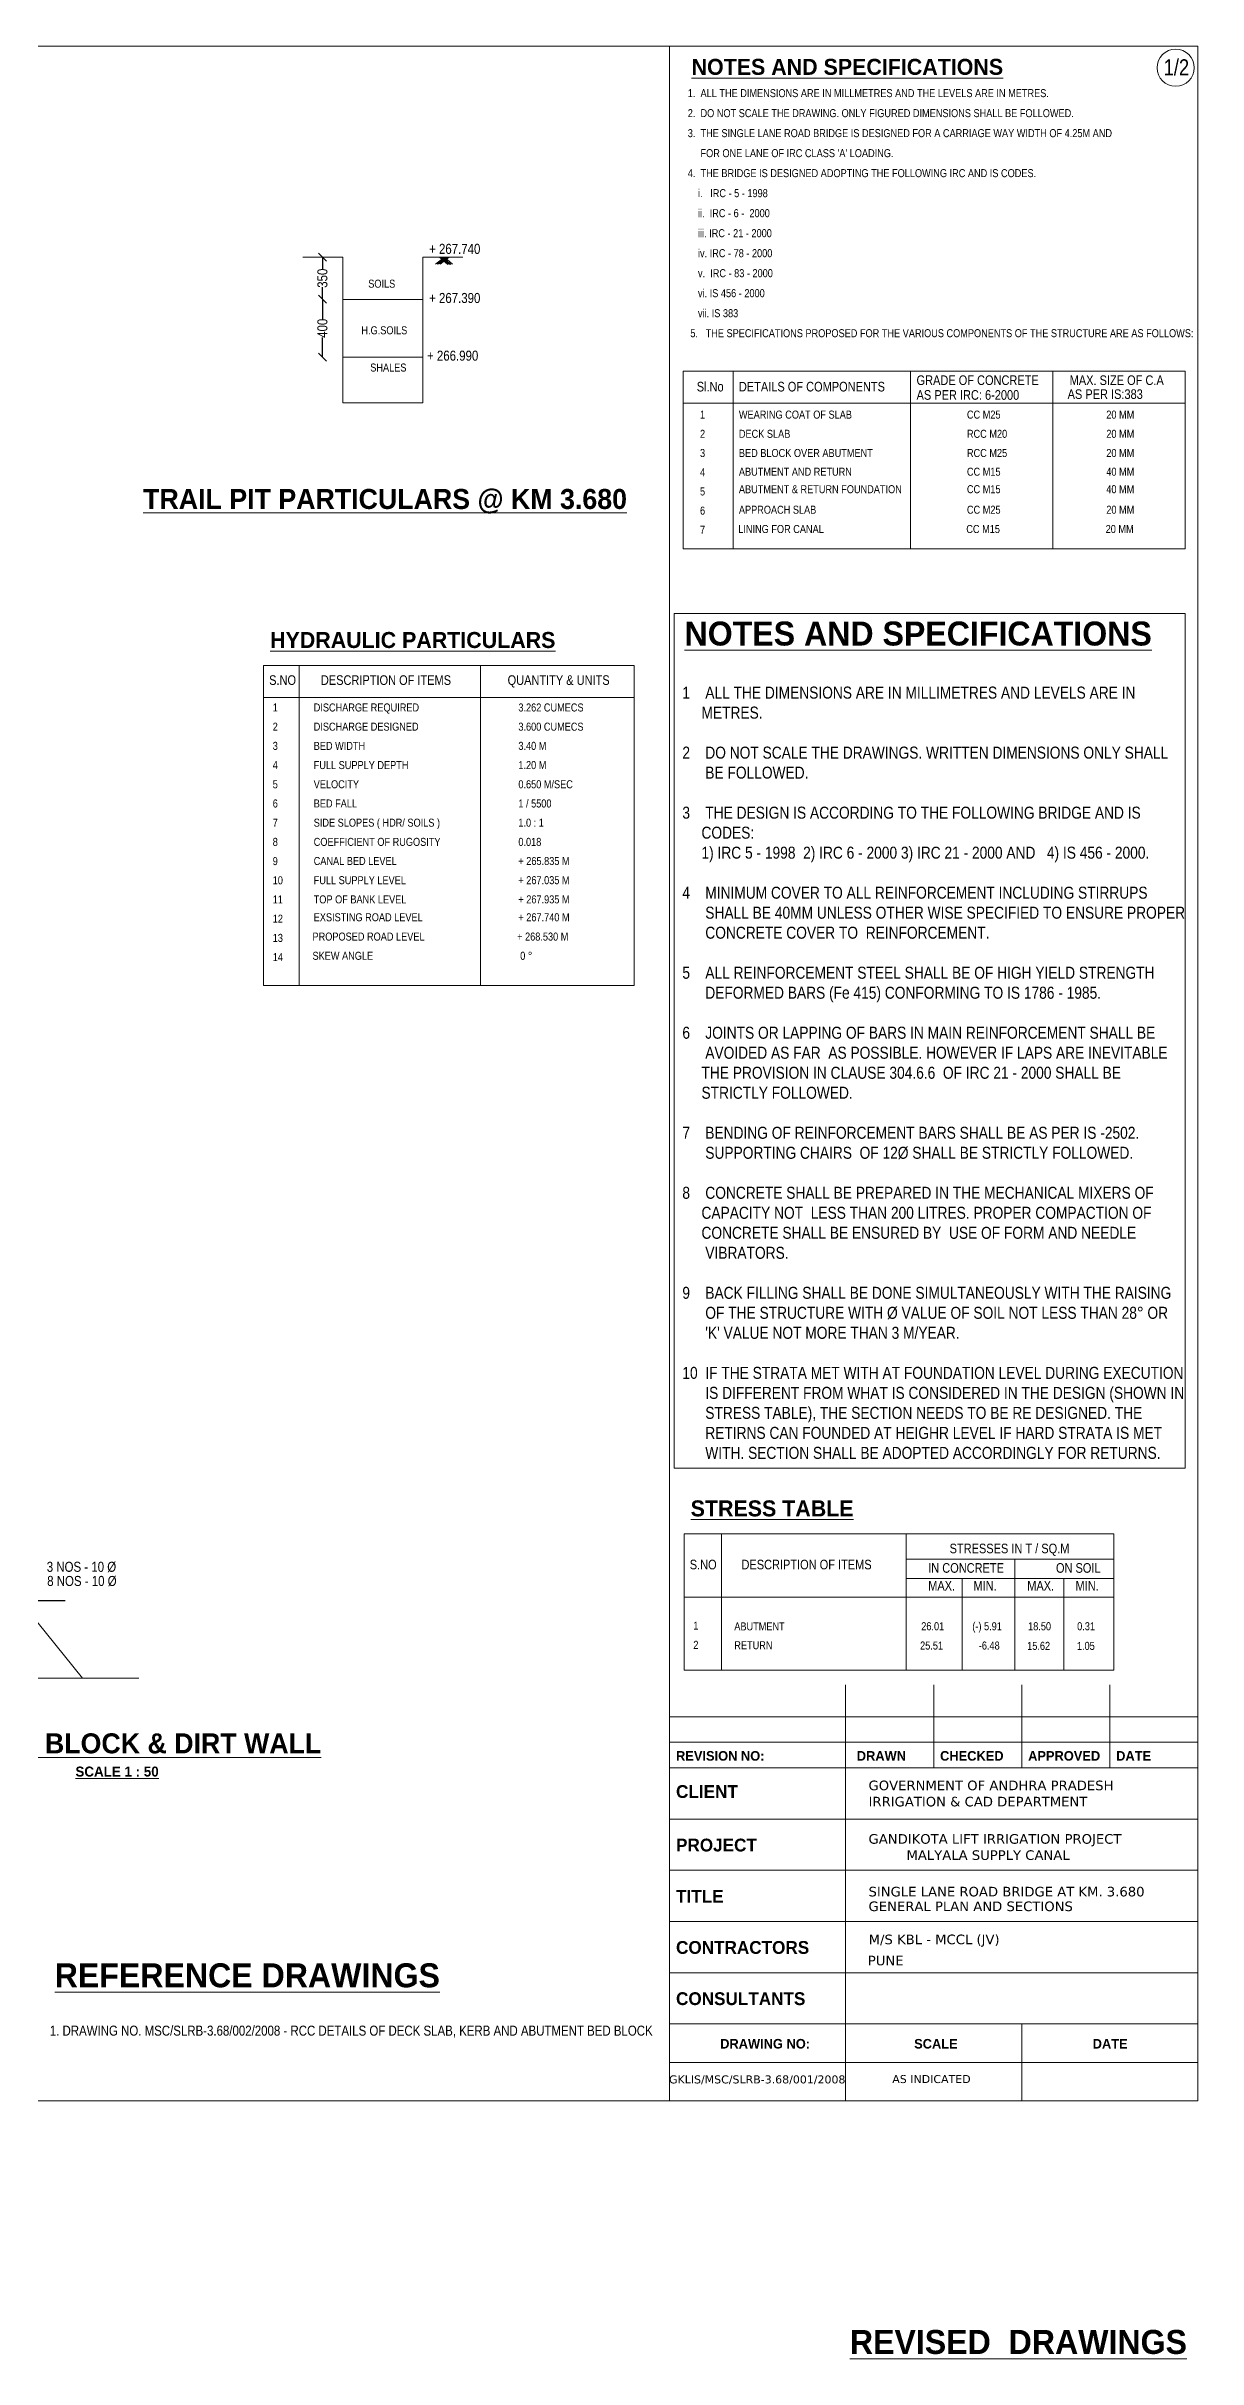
# Model space of a CAD drawing. Header units: millimetres. Extents: x 553958 to 630610, y -35843 to 21962.
# Drawn here: x 601830 to 630610, y -35843 to 21962 of the extents above; entities that cross this region are included whole.
import ezdxf
from ezdxf.enums import TextEntityAlignment as Align

# ---------------------------------------------------------------- set-up
doc = ezdxf.new("R2010")
doc.units = ezdxf.units.MM
doc.header["$LTSCALE"] = 300
doc.header["$MEASUREMENT"] = 0
doc.layers.add('abutment', color=7, linetype='Continuous')
doc.layers.add('MAIN', color=7, linetype='Continuous')
doc.styles.add('ARIAL NARROW', font='ARIALN.TTF', dxfattribs={"height": 250})
doc.styles.add('arn', font='ARIALN.TTF')
doc.styles.add('CITYBLUEPR', font='cityb___.ttf')
doc.styles.add('VERDANA', font='verdana.ttf')
doc.dimstyles.get("Standard").update_dxf_attribs({"dimtxt": 200, "dimasz": 200, "dimexe": 0.18, "dimexo": 0.0625, "dimgap": 0.09, "dimtad": 0, "dimdec": 0, "dimzin": 0, "dimdsep": 46, "dimtxsty": 'ARIAL NARROW', "dimcen": 0.0851, "dimdle": 0.1, "dimse1": 1, "dimse2": 1, "dimadec": 0, "dimazin": 0, "dimtfac": 1, "dimtdec": 0, "dimtofl": 0, "dimtmove": 0, "dimatfit": 3, "dimfxl": 1, "dimtolj": 1, "dimtzin": 0, "dimarcsym": 0})
doc.dimstyles.new('STANDARD$7', dxfattribs={"dimtxt": 2, "dimasz": 2, "dimexe": 1.25, "dimexo": 0.625, "dimtad": 1, "dimdec": 0, "dimlfac": 0.5, "dimdsep": 46, "dimtxsty": 'ARIAL NARROW', "dimcen": 2.5, "dimdle": 0.1, "dimse1": 1, "dimse2": 1, "dimadec": 0, "dimazin": 0, "dimtfac": 1, "dimtdec": 0, "dimtmove": 0, "dimatfit": 3, "dimfxl": 1, "dimtolj": 1, "dimtzin": 0, "dimarcsym": 0})

# ---------------------------------------------------------------- blocks, each defined once
blk = doc.blocks.new('_Oblique')
at = {"color": 0, "linetype": 'ByBlock', "lineweight": -2}
blk.add_line((-0.5, -0.5), (0.5, 0.5), dxfattribs=at)
blk = doc.blocks.new('*D2')
at = {"layer": 'Defpoints', "color": 0, "linetype": 'ByBlock', "lineweight": 9, "transparency": 16777216}
for p in [(609250, 16693), (608733, 15636), (609250, 15636)]:
    blk.add_point(p, dxfattribs=at)
at = {"layer": 'MAIN', "color": 0, "linetype": 'ByBlock', "lineweight": -2, "transparency": 16777216}
for p, q in [((608733, 16693), (608733, 16391)), ((608733, 15636), (608733, 15938))]:
    blk.add_line(p, q, dxfattribs=at)
at = {"layer": 'MAIN', "color": 0, "linetype": 'ByBlock', "lineweight": -2, "transparency": 16777216, "xscale": 200, "yscale": 200, "zscale": 200}
for p, rotation in [((608733, 16693), 90), ((608733, 15636), 270)]:
    blk.add_blockref('_Oblique', p, dxfattribs=dict(at, rotation=rotation))
at = {"layer": 'MAIN', "color": 0, "linetype": 'ByBlock', "lineweight": 9, "transparency": 16777216, "insert": (608733, 16164), "char_height": 250, "attachment_point": 5, "rotation": 90, "style": 'ARIAL NARROW'}
blk.add_mtext('\\A1;350', dxfattribs=at)
blk = doc.blocks.new('*D3')
at = {"layer": 'Defpoints', "color": 0, "linetype": 'ByBlock', "lineweight": 9, "transparency": 16777216}
for p in [(609242, 15636), (608733, 14190), (609242, 14190)]:
    blk.add_point(p, dxfattribs=at)
at = {"layer": 'MAIN', "color": 0, "linetype": 'ByBlock', "lineweight": -2, "transparency": 16777216}
for p, q in [((608733, 15636), (608733, 15143)), ((608733, 14190), (608733, 14683))]:
    blk.add_line(p, q, dxfattribs=at)
at = {"layer": 'MAIN', "color": 0, "linetype": 'ByBlock', "lineweight": -2, "transparency": 16777216, "xscale": 200, "yscale": 200, "zscale": 200}
for p, rotation in [((608733, 15636), 90), ((608733, 14190), 270)]:
    blk.add_blockref('_Oblique', p, dxfattribs=dict(at, rotation=rotation))
at = {"layer": 'MAIN', "color": 0, "linetype": 'ByBlock', "lineweight": 9, "transparency": 16777216, "insert": (608733, 14913), "char_height": 250, "attachment_point": 5, "rotation": 90, "style": 'ARIAL NARROW'}
blk.add_mtext('\\A1;400', dxfattribs=at)

msp = doc.modelspace()

# ---------------------------------------------------------------- linework, layer by layer
at = {"color": 0, "linetype": 'ByBlock', "lineweight": 9}
msp.add_line((602733.8, -18828.3), (601387.9, -17157.7), dxfattribs=at)
msp.add_lwpolyline([(617520.9, 7781.5), (630294.4, 7781.5), (630294.4, -13585.4), (617520.9, -13585.4)], close=True, dxfattribs=at)
msp.add_lwpolyline([(597527, -18957.3), (600518.5, -18957.3), (600861.5, -18391.8), (600990.5, -19473.3), (601209, -18828.3), (604146.5, -18828.3)], dxfattribs=at)
at = {"layer": 'MAIN', "color": 0, "lineweight": 9}
for p, q in [((553958.3, 21962.3), (630609.8, 21962.3)), ((617409.8, 21962.3), (617409.8, -29394.2)), ((630609.8, 21962.3), (630609.8, -29394.2)), ((617748.4, 13838.6), (630294.9, 13838.6)), ((617748.4, 13838.6), (617748.4, 9403)), ((618994.3, 13838.6), (618994.3, 9402.5)), ((623434.4, 13838.6), (623434.4, 9402.5)), ((626984.8, 13838.6), (626984.8, 9402.5)), ((617748.4, 13038.6), (630294.9, 13038.6)), ((617748.9, 9402.5), (630294.4, 9402.5)), ((607262.8, 6487), (616527.7, 6487)), ((607262.8, 6487), (607262.8, -1513)), ((608152.5, 6487), (608152.5, -1513)), ((612683.4, 6487), (612683.4, -1513)), ((616527.7, 6487), (616527.7, -1513)), ((607262.8, 5687), (616527.7, 5687)), ((607262.8, -1513), (616527.7, -1513)), ((617775, -15219.9), (628515.2, -15219.9)), ((623325.1, -15855), (628515.2, -15855)), ((623325.1, -16341.9), (628515.2, -16341.9)), ((617775, -16803.1), (628515.2, -16803.1)), ((617775, -18629.5), (628515.2, -18629.5)), ((621809.8, -18994.2), (621809.8, -29394.2)), ((624009.8, -18994.2), (624009.8, -21074.2)), ((626209.8, -18994.2), (626209.8, -21074.2)), ((628409.8, -18994.2), (628409.8, -21074.2)), ((617409.8, -19794.2), (630609.8, -19794.2)), ((617409.8, -20434.2), (630609.8, -20434.2)), ((617409.8, -21074.2), (630609.8, -21074.2)), ((617409.8, -22354.2), (630609.8, -22354.2)), ((630609.8, -22354.2), (630609.8, -29394.2)), ((617409.8, -23634.2), (630609.8, -23634.2)), ((617409.8, -24914.2), (630609.8, -24914.2)), ((617409.8, -26194.2), (630609.8, -26194.2)), ((617409.8, -27474.2), (630609.8, -27474.2)), ((626209.8, -27474.2), (626209.8, -29394.2)), ((553958.3, -29394.2), (630609.8, -29394.2))]:
    msp.add_line(p, q, dxfattribs=at)
at = {"layer": 'MAIN', "color": 0, "linetype": 'ByBlock', "lineweight": 9}
for p, q in [((608242.1, 16693.2), (609242.1, 16693.2)), ((609242.1, 16693.2), (609242.1, 13047.6)), ((611242.1, 13047.6), (611242.1, 16693.2)), ((611242.1, 16693.2), (612242.1, 16693.2)), ((611780.6, 16692.9), (611560.2, 16516.8)), ((611819.2, 16692.9), (611598.9, 16516.8)), ((611819.2, 16692.9), (611598.9, 16516.8)), ((611857.8, 16692.9), (611637.5, 16516.8)), ((611857.8, 16692.9), (611637.5, 16516.8)), ((611662.3, 16693.2), (611868.3, 16510.7)), ((611896.5, 16692.9), (611676.1, 16516.8)), ((611700.7, 16693.2), (611908.9, 16508.7)), ((611703.3, 16690.9), (611904.4, 16512.8)), ((611739.4, 16692.9), (611945, 16510.7)), ((611780.6, 16692.9), (611981.6, 16514.8)), ((609242.1, 15635.7), (611242.1, 15635.7)), ((609242.1, 14190.2), (611242.1, 14190.2)), ((609242.1, 13047.6), (611242.1, 13047.6)), ((630294.4, 7781.5), (630294.9, 7782))]:
    msp.add_line(p, q, dxfattribs=at)
at = {"layer": 'MAIN', "color": 0, "linetype": 'Continuous', "lineweight": 9}
for p, q in [((630294.9, 13838.6), (630294.9, 9403)), ((617775, -15219.9), (617775, -18629.5)), ((618707.1, -15219.9), (618707.1, -18629.5)), ((623325.1, -15219.9), (623325.1, -18629.5)), ((628515.2, -15219.9), (628515.2, -18629.5)), ((626036.7, -15855), (626036.7, -18629.5)), ((624723.3, -16341.9), (624723.3, -18629.5)), ((627265.3, -16341.9), (627265.3, -18629.5)), ((630609.8, -28434.2), (617409.8, -28434.2))]:
    msp.add_line(p, q, dxfattribs=at)
msp.add_circle((630057.9, 21425), 463.3, dxfattribs=at)
at = {"layer": 'MAIN', "color": 0, "lineweight": 9}
msp.add_arc((617748.9, 9403), 0.5, 179.999884, 269.999894, dxfattribs=at)
at = {"layer": 'MAIN', "color": 0, "linetype": 'ByBlock', "lineweight": 9}
msp.add_arc((630294.4, 9403), 0.5, 269.999894, 0.000002, dxfattribs=at)

# ---------------------------------------------------------------- texts
at = {"color": 0, "lineweight": 9, "style": 'CITYBLUEPR'}
msp.add_text('%%UNOTES AND SPECIFICATIONS', height=600, dxfattribs=at).set_placement((617782.8, 6982))
at = {"color": 0, "lineweight": 9, "insert": (617728.7, 5954.9), "char_height": 300, "width": 12535.5, "attachment_point": 1, "style": 'arn'}
msp.add_mtext("\\pt12600;1    ALL THE DIMENSIONS ARE IN MILLIMETRES AND LEVELS ARE IN \\P     METRES.\\P\\ptz;\\P2    DO NOT SCALE THE DRAWINGS. WRITTEN DIMENSIONS ONLY SHALL \\P      BE FOLLOWED.\\P\\P3    THE DESIGN IS ACCORDING TO THE FOLLOWING BRIDGE AND IS \\P     CODES: \\P     1) IRC 5 - 1998  2) IRC 6 - 2000 3) IRC 21 - 2000 AND   4) IS 456 - 2000. \\P\\P4    MINIMUM COVER TO ALL REINFORCEMENT INCLUDING STIRRUPS \\P      SHALL BE 40MM UNLESS OTHER WISE SPECIFIED TO ENSURE PROPER\\P      CONCRETE COVER TO  REINFORCEMENT.\\P\\P5    ALL REINFORCEMENT STEEL SHALL BE OF HIGH YIELD STRENGTH \\P      DEFORMED BARS (Fe 415) CONFORMING TO IS 1786 - 1985.\\P\\P6    JOINTS OR LAPPING OF BARS IN MAIN REINFORCEMENT SHALL BE \\P      AVOIDED AS FAR  AS POSSIBLE. HOWEVER IF LAPS ARE INEVITABLE \\P     THE PROVISION IN CLAUSE 304.6.6  OF IRC 21 - 2000 SHALL BE \\P     STRICTLY FOLLOWED.\\P\\P7    BENDING OF REINFORCEMENT BARS SHALL BE AS PER IS -2502. \\P      SUPPORTING CHAIRS  OF 12Ø SHALL BE STRICTLY FOLLOWED.\\P\\P8    CONCRETE SHALL BE PREPARED IN THE MECHANICAL MIXERS OF \\P     CAPACITY NOT  LESS THAN 200 LITRES. PROPER COMPACTION OF \\P     CONCRETE SHALL BE ENSURED BY  USE OF FORM AND NEEDLE \\P      VIBRATORS.\\P\\P9    BACK FILLING SHALL BE DONE SIMULTANEOUSLY WITH THE RAISING\\P      OF THE STRUCTURE WITH Ø VALUE OF SOIL NOT LESS THAN 28° OR \\P      'K' VALUE NOT MORE THAN 3 M/YEAR.\\P\\P10  {\\C1;IF THE STRATA MET WITH AT FOUNDATION LEVEL DURING EXECUTION\\P      IS DIFFERENT FROM WHAT IS CONSIDERED IN THE DESIGN (SHOWN IN\\P      STRESS TABLE), THE SECTION NEEDS TO BE RE DESIGNED. THE \\P      RETIRNS CAN FOUNDED AT HEIGHR LEVEL IF HARD STRATA IS MET \\P      WITH. SECTION SHALL BE ADOPTED ACCORDINGLY FOR RETURNS.}", dxfattribs=at)
at = {"color": 0, "lineweight": 9, "char_height": 250, "attachment_point": 7, "style": 'ARIAL NARROW'}
for s, insert in [('3 NOS - 10 %%C', (601842.4, -16181.3)), ('8 NOS - 10 %%C', (601853.4, -16535.4))]:
    msp.add_mtext(s, dxfattribs=dict(at, insert=insert))
at = {"layer": 'abutment', "color": 0, "lineweight": 9}
for s, height, style, p in [('%%UREFERENCE DRAWINGS', 600, 'CITYBLUEPR', (602041, -26558.6)), ('1. DRAWING NO. MSC/SLRB-3.68/002/2008 - RCC DETAILS OF DECK SLAB, KERB AND ABUTMENT BED BLOCK', 250, 'ARIAL NARROW', (601918.4, -27766.7))]:
    msp.add_text(s, height=height, dxfattribs=dict(at, style=style)).set_placement(p)
at = {"layer": 'abutment', "color": 4, "lineweight": 9, "style": 'CITYBLUEPR'}
msp.add_text('%%UREVISED  DRAWINGS', height=600, dxfattribs=at).set_placement((621915, -35723.4))
at = {"layer": 'MAIN', "color": 0, "lineweight": 9}
for s, height, style, p in [('%%UNOTES AND SPECIFICATIONS', 400, 'CITYBLUEPR', (617959, 21247.5)), ('1/2', 400, 'ARIAL NARROW', (629757.5, 21236.1)), ('+ 267.740', 250, 'ARIAL NARROW', (611398.3, 16772.4)), ('+ 267.390', 250, 'ARIAL NARROW', (611398.3, 15544.9)), ('+ 266.990', 250, 'ARIAL NARROW', (611346.8, 14103.3)), ('Sl.No     ', 240, 'ARIAL NARROW', (618088, 13333.3)), ('DETAILS OF COMPONENTS', 240, 'ARIAL NARROW', (619141.5, 13333.3)), ('AS PER IRC: 6-2000', 240, 'ARIAL NARROW', (623581.7, 13125.8)), ('GRADE OF CONCRETE', 240, 'ARIAL NARROW', (623581.7, 13494.7)), ('AS PER IS:383', 240, 'ARIAL NARROW', (627356.9, 13146.2)), ('MAX. SIZE OF C.A', 240, 'ARIAL NARROW', (627408.3, 13494.7)), ('1', 200, 'ARIAL NARROW', (618170, 12654.5)), ('WEARING COAT OF SLAB', 200, 'ARIAL NARROW', (619141.5, 12654.5)), ('CC M25', 200, 'ARIAL NARROW', (624841.5, 12654.5)), ('20 MM', 200, 'ARIAL NARROW', (628324.6, 12654.5)), ('2', 200, 'ARIAL NARROW', (618170, 12174.5)), ('DECK SLAB', 200, 'ARIAL NARROW', (619141.5, 12174.5)), ('RCC M20', 200, 'ARIAL NARROW', (624841.5, 12174.5)), ('20 MM', 200, 'ARIAL NARROW', (628324.6, 12174.5)), ('3', 200, 'ARIAL NARROW', (618170, 11694.5)), ('BED BLOCK OVER ABUTMENT', 200, 'ARIAL NARROW', (619141.5, 11694.5)), ('RCC M25', 200, 'ARIAL NARROW', (624841.5, 11694.5)), ('20 MM', 200, 'ARIAL NARROW', (628324.6, 11694.5)), ('4', 200, 'ARIAL NARROW', (618170, 11214.5)), ('ABUTMENT AND RETURN', 200, 'ARIAL NARROW', (619141.5, 11227)), ('ABUTMENT & RETURN FOUNDATION', 200, 'ARIAL NARROW', (619141.5, 10789.5)), ('CC M15', 200, 'ARIAL NARROW', (624841.5, 11227)), ('CC M15', 200, 'ARIAL NARROW', (624841.5, 10789.5)), ('40 MM', 200, 'ARIAL NARROW', (628324.6, 11227)), ('40 MM', 200, 'ARIAL NARROW', (628324.6, 10789.5)), ('5', 200, 'ARIAL NARROW', (618170, 10734.5)), ('6', 200, 'ARIAL NARROW', (618170, 10254.5)), ('APPROACH SLAB', 200, 'ARIAL NARROW', (619141.5, 10276.9)), ('CC M25', 200, 'ARIAL NARROW', (624841.5, 10276.9)), ('20 MM', 200, 'ARIAL NARROW', (628324.6, 10276.9)), ('7', 200, 'ARIAL NARROW', (618170, 9774.5)), ('LINING FOR CANAL', 200, 'ARIAL NARROW', (619125.5, 9794.5)), ('CC M15', 200, 'ARIAL NARROW', (624825.5, 9794.5)), ('20 MM', 200, 'ARIAL NARROW', (628308.5, 9794.5)), ('%%UHYDRAULIC PARTICULARS', 400, 'CITYBLUEPR', (607424.3, 6920.3)), ('S.NO', 240, 'ARIAL NARROW', (607400.8, 5998.1)), ('DESCRIPTION OF ITEMS', 240, 'ARIAL NARROW', (608694, 5998.1)), ('QUANTITY & UNITS', 240, 'ARIAL NARROW', (613360.9, 5998.1)), ('1', 200, 'ARIAL NARROW', (607490.5, 5333.8)), ('DISCHARGE REQUIRED', 200, 'ARIAL NARROW', (608514.7, 5333.8)), ('3.262 CUMECS', 200, 'ARIAL NARROW', (613629.9, 5333.8)), ('2', 200, 'ARIAL NARROW', (607490.5, 4853.8)), ('DISCHARGE DESIGNED', 200, 'ARIAL NARROW', (608514.7, 4853.8)), ('3.600 CUMECS', 200, 'ARIAL NARROW', (613629.9, 4853.8)), ('4', 200, 'ARIAL NARROW', (607490.5, 3893.8)), ('3', 200, 'ARIAL NARROW', (607490.5, 4373.8)), ('BED WIDTH', 200, 'ARIAL NARROW', (608514.7, 4373.8)), ('FULL SUPPLY DEPTH', 200, 'ARIAL NARROW', (608514.7, 3893.8)), ('3.40 M', 200, 'ARIAL NARROW', (613629.9, 4373.8)), ('1.20 M', 200, 'ARIAL NARROW', (613629.9, 3893.8)), ('5', 200, 'ARIAL NARROW', (607490.5, 3413.8)), ('VELOCITY', 200, 'ARIAL NARROW', (608514.7, 3413.8)), ('0.650 M/SEC', 200, 'ARIAL NARROW', (613629.9, 3413.8)), ('6', 200, 'ARIAL NARROW', (607490.5, 2933.8)), ('BED FALL', 200, 'ARIAL NARROW', (608514.7, 2933.8)), ('1 / 5500', 200, 'ARIAL NARROW', (613629.9, 2933.8)), ('7', 200, 'ARIAL NARROW', (607490.5, 2453.8)), ('SIDE SLOPES ( HDR/ SOILS )', 200, 'ARIAL NARROW', (608514.7, 2453.8)), ('1.0 : 1', 200, 'ARIAL NARROW', (613629.9, 2453.8)), ('8', 200, 'ARIAL NARROW', (607490.5, 1973.8)), ('COEFFICIENT OF RUGOSITY', 200, 'ARIAL NARROW', (608514.7, 1973.8)), ('0.018', 200, 'ARIAL NARROW', (613629.9, 1973.8)), ('9', 200, 'ARIAL NARROW', (607490.5, 1493.8)), ('10', 200, 'ARIAL NARROW', (607490.5, 1013.8)), ('CANAL BED LEVEL', 200, 'ARIAL NARROW', (608514.7, 1496.4)), ('FULL SUPPLY LEVEL', 200, 'ARIAL NARROW', (608514.7, 1016.4)), ('+ 265.835 M  ', 200, 'ARIAL NARROW', (613629.8, 1496.4)), ('+ 267.035 M  ', 200, 'ARIAL NARROW', (613629.8, 1016.4)), ('11', 200, 'ARIAL NARROW', (607490.5, 533.8)), ('TOP OF BANK LEVEL', 200, 'ARIAL NARROW', (608514.7, 536.4)), ('+ 267.935 M   ', 200, 'ARIAL NARROW', (613629.8, 536.4)), ('12', 200, 'ARIAL NARROW', (607490.5, 53.8)), ('EXSISTING ROAD LEVEL', 200, 'ARIAL NARROW', (608514.7, 89.2)), ('+ 267.740 M', 200, 'ARIAL NARROW', (613629.9, 89.2)), ('13', 200, 'ARIAL NARROW', (607490.5, -426.2)), ('PROPOSED ROAD LEVEL', 200, 'ARIAL NARROW', (608484.5, -393.4)), ('+ 268.530 M', 200, 'ARIAL NARROW', (613599.7, -393.4)), ('14', 200, 'ARIAL NARROW', (607490.5, -906.2)), ('SKEW ANGLE', 200, 'ARIAL NARROW', (608484.5, -873.4)), ('0 %%D', 200, 'ARIAL NARROW', (613676, -873.4)), ('%%USTRESS TABLE', 400, 'CITYBLUEPR', (617936.5, -14786.6)), ('       STRESSES IN T / SQ.M', 240, 'ARIAL NARROW', (623873.1, -15708.8)), ('S.NO', 240, 'ARIAL NARROW', (617913, -16111)), ('DESCRIPTION OF ITEMS', 240, 'ARIAL NARROW', (619206.2, -16111)), ('IN CONCRETE                 ON SOIL', 240, 'ARIAL NARROW', (623873.1, -16195.7)), ('MAX.      MIN.          MAX.       MIN.', 240, 'ARIAL NARROW', (623873.1, -16640.2)), ('2', 200, 'ARIAL NARROW', (618002.6, -18098.4)), ('1', 200, 'ARIAL NARROW', (618002.6, -17618.4)), ('ABUTMENT', 200, 'ARIAL NARROW', (619026.8, -17636.4)), ('RETURN', 200, 'ARIAL NARROW', (619026.8, -18107.8)), ('25.51', 200, 'ARIAL NARROW', (623670.2, -18115.7)), ('26.01', 200, 'ARIAL NARROW', (623699.2, -17633)), ('(-) 5.91', 200, 'ARIAL NARROW', (624976.8, -17633)), ('-6.48', 200, 'ARIAL NARROW', (625137.8, -18115.7)), ('18.50', 200, 'ARIAL NARROW', (626369.7, -17633)), ('0.31', 200, 'ARIAL NARROW', (627596.2, -17633)), ('15.62', 200, 'ARIAL NARROW', (626346.5, -18123.5)), ('1.05', 200, 'ARIAL NARROW', (627590, -18123.5)), ('REVISION NO:', 240, 'CITYBLUEPR', (617570.4, -20893.1)), ('DRAWN', 240, 'CITYBLUEPR', (622088, -20893.1)), ('CHECKED', 240, 'CITYBLUEPR', (624170.4, -20893.1)), ('APPROVED', 240, 'CITYBLUEPR', (626370.4, -20893.1)), ('DATE', 240, 'CITYBLUEPR', (628570.4, -20893.1)), ('GOVERNMENT OF ANDHRA PRADESH', 240, 'VERDANA', (622382, -21631.6)), ('CLIENT', 320, 'CITYBLUEPR', (617570.4, -21824.8)), ('IRRIGATION & CAD DEPARTMENT', 240, 'VERDANA', (622382, -22036.1)), ('PROJECT', 320, 'CITYBLUEPR', (617570.4, -23162.3)), ('GANDIKOTA LIFT IRRIGATION PROJECT', 240, 'VERDANA', (622382, -22969.1)), ('MALYALA SUPPLY CANAL', 240, 'VERDANA', (623330.3, -23373.6)), ('TITLE', 320, 'CITYBLUEPR', (617570.4, -24442.3)), ('SINGLE LANE ROAD BRIDGE AT KM. 3.680', 240, 'VERDANA', (622382, -24286.4)), ('GENERAL PLAN AND SECTIONS', 240, 'VERDANA', (622382, -24653.6)), ('CONTRACTORS', 320, 'CITYBLUEPR', (617570.4, -25722.3)), ('M/S KBL - MCCL (JV)', 240, 'VERDANA', (622384.9, -25481)), ('PUNE', 240, 'VERDANA', (622364, -26008.6)), ('CONSULTANTS', 320, 'CITYBLUEPR', (617570.4, -27002.3)), ('DRAWING NO:', 240, 'CITYBLUEPR', (618673.4, -28089.4)), ('SCALE', 240, 'CITYBLUEPR', (623521.8, -28089.4)), ('DATE', 240, 'CITYBLUEPR', (627984, -28089.4)), ('GKLIS/MSC/SLRB-3.68/001/2008', 200, 'VERDANA', (617394.1, -28960.6)), ('AS INDICATED', 200, 'VERDANA', (622975.1, -28951.3))]:
    msp.add_text(s, height=height, dxfattribs=dict(at, style=style)).set_placement(p)
at = {"layer": 'MAIN', "color": 0, "lineweight": 9, "style": 'CITYBLUEPR'}
for s, height, p in [('%%UTRAIL PIT PARTICULARS @ KM 3.680', 500, (610297.7, 10395.5)), ('%%URCC DETAILS OF BED BLOCK & DIRT WALL', 500, (601555, -20710)), ('%%USCALE 1 : 50', 250, (603599.8, -21290.4))]:
    msp.add_text(s, height=height, dxfattribs=at).set_placement(p, align=Align.CENTER)
at = {"layer": 'MAIN', "color": 0, "linetype": 'Continuous', "lineweight": 9, "insert": (617864.2, 20890.4), "char_height": 200, "width": 15776.667, "attachment_point": 1, "line_spacing_factor": 1.5, "style": 'CITYBLUEPR'}
msp.add_mtext("{\\fArial Narrow|b0|i0|c0|p34;1.  ALL THE DIMENSIONS ARE IN MILLMETRES AND THE LEVELS ARE IN METRES.\\P2.  DO NOT SCALE THE DRAWING. ONLY FIGURED DIMENSIONS SHALL BE FOLLOWED.\\P3.  THE SINGLE LANE ROAD BRIDGE IS DESIGNED FOR A CARRIAGE WAY WIDTH OF 4.25M AND\\P     FOR ONE LANE OF IRC CLASS 'A' LOADING.\\P4.  THE BRIDGE IS DESIGNED ADOPTING THE FOLLOWING IRC AND IS CODES.\\P    i.   IRC - 5 - 1998\\P    ii.  IRC - 6 -  2000\\P    iii. IRC - 21 - 2000\\P    iv. IRC - 78 - 2000\\P    v.  IRC - 83 - 2000\\P    vi. IS 456 - 2000\\P    vii. IS 383\\P 5.   THE SPECIFICATIONS PROPOSED FOR THE VARIOUS COMPONENTS OF THE STRUCTURE ARE AS FOLLOWS:}", dxfattribs=at)
at = {"layer": 'MAIN', "color": 0, "lineweight": 9, "char_height": 200, "attachment_point": 4, "style": 'ARIAL NARROW'}
for s, insert in [('\\PSOILS', (609877.9, 16192.2)), ('H.G.SOILS', (609706.9, 14860.8)), ('SHALES', (609928.4, 13929.3))]:
    msp.add_mtext(s, dxfattribs=dict(at, insert=insert))

# ---------------------------------------------------------------- dimensions: what is measured, and where the dimension line sits
at = {"layer": 'MAIN', "color": 0, "linetype": 'ByBlock', "lineweight": 9}
for base, p1, p2, text, picture, middle in [((608733.5, 15635.7), (609249.8, 16693.2), (609249.8, 15635.7), '350', '*D2', (608733.5, 16164.5)), ((608733.5, 14190.2), (609242.1, 15635.6), (609242.1, 14190.2), '400', '*D3', (608733.5, 14912.9))]:
    dim = msp.add_linear_dim(base=base, p1=p1, p2=p2, angle=90, text=text, dimstyle='Standard', override={"dimtxt": 250, "dimblk1": 'Oblique', "dimblk2": 'Oblique', "dimsah": 1}, dxfattribs=at)
    dim.commit()
    dim.dimension.update_dxf_attribs({"geometry": picture, "text_midpoint": middle})

# ---------------------------------------------------------------- leaders
at = {"color": 0, "lineweight": 9}
msp.add_leader([(601287, -16889.9), (602300.6, -16889.9)], dimstyle='STANDARD$7', override={"dimtxt": 300, "dimasz": 250, "dimexe": 0.18, "dimexo": 0.0625, "dimgap": 0.09, "dimtad": 0, "dimtoh": 1, "dimlfac": 1, "dimzin": 0, "dimtxsty": 'arn', "dimcen": 0.09, "dimdle": 200, "dimtdec": 4, "dimtofl": 0}, dxfattribs=at)

doc.saveas('drawing.dxf')
